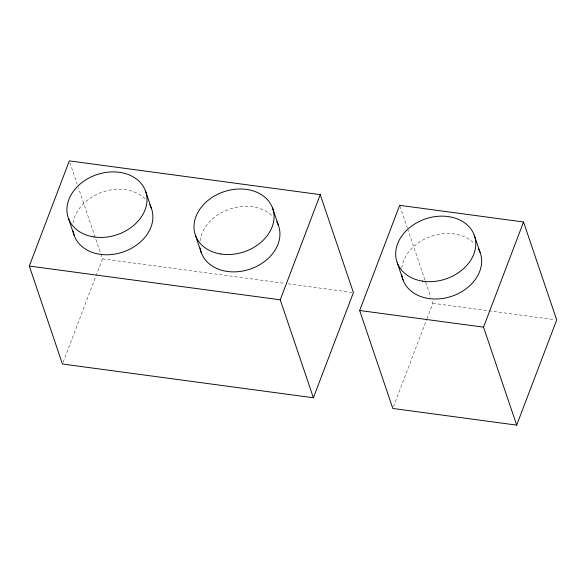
<?xml version="1.0" encoding="UTF-8"?>
<svg xmlns="http://www.w3.org/2000/svg" width="586" height="586" viewBox="0 0 586 586"><rect width="100%" height="100%" fill="white"/><g stroke="black" fill="none" stroke-linecap="round" stroke-linejoin="round"><path stroke-width="0.44" stroke-dasharray="2.93 2.2" d="M63.105 362.295L102.469 258.836L78.414 187.754M393.455 406.743L426.637 319.524M426.967 318.674L432.82 303.277L431.941 300.677M102.469 258.836L284.562 283.331M288.187 283.822L352.501 292.473M432.82 303.277L554.891 319.707M399.96 206.191L407.292 227.866M407.585 228.73L430.769 297.212M69.902 162.615L77.242 184.282M401.732 268.117A40.903 31.703 -18.7 0 1 431.347 236.253A40.903 31.703 -18.7 0 1 474.294 243.417M200.031 240.978A40.903 31.703 -18.7 0 1 229.646 209.114A40.903 31.703 -18.7 0 1 272.593 216.278M73.082 223.105A40.903 31.703 -18.7 0 1 103.048 191.864A40.903 31.703 -18.7 0 1 145.533 199.181"/><path stroke-width="0.88" d="M29.3 266.051L69.316 160.879L320.256 194.64L353.409 292.597L313.393 397.769L62.453 364.009L29.3 266.051L280.24 299.812L313.393 397.769M280.24 299.812L320.256 194.64M359.65 310.499L399.667 205.327L523.547 221.991L556.7 319.949L516.684 425.121L392.803 408.457L359.65 310.499L483.531 327.164L516.684 425.121M483.531 327.164L523.547 221.991M474.257 235.184L480.132 252.529M397.191 262.616L403.065 279.962M272.556 208.045L278.431 225.39M195.49 235.477L201.357 252.822M145.496 190.955L151.371 208.301M68.43 218.38L74.305 235.726M478.469 248.933A40.903 31.703 -18.7 0 1 451.843 296.245A40.903 31.703 -18.7 0 1 401.806 275.024M276.76 221.794A40.903 31.703 -18.7 0 1 250.141 269.106A40.903 31.703 -18.7 0 1 200.104 247.885M149.708 204.697A40.903 31.703 -18.7 0 1 123.089 252.009A40.903 31.703 -18.7 0 1 73.052 230.789M422.506 281.134A40.903 31.703 -18.7 0 0 475.078 237.894A40.903 31.703 -18.7 0 0 409.585 227.676A40.903 31.703 -18.7 0 0 422.506 281.134M220.805 253.994A40.903 31.703 -18.7 0 0 273.376 210.755A40.903 31.703 -18.7 0 0 207.884 200.544A40.903 31.703 -18.7 0 0 220.805 253.994M93.753 236.898A40.903 31.703 -18.7 0 0 146.324 193.658A40.903 31.703 -18.7 0 0 80.824 183.447A40.903 31.703 -18.7 0 0 93.753 236.898"/></g></svg>
